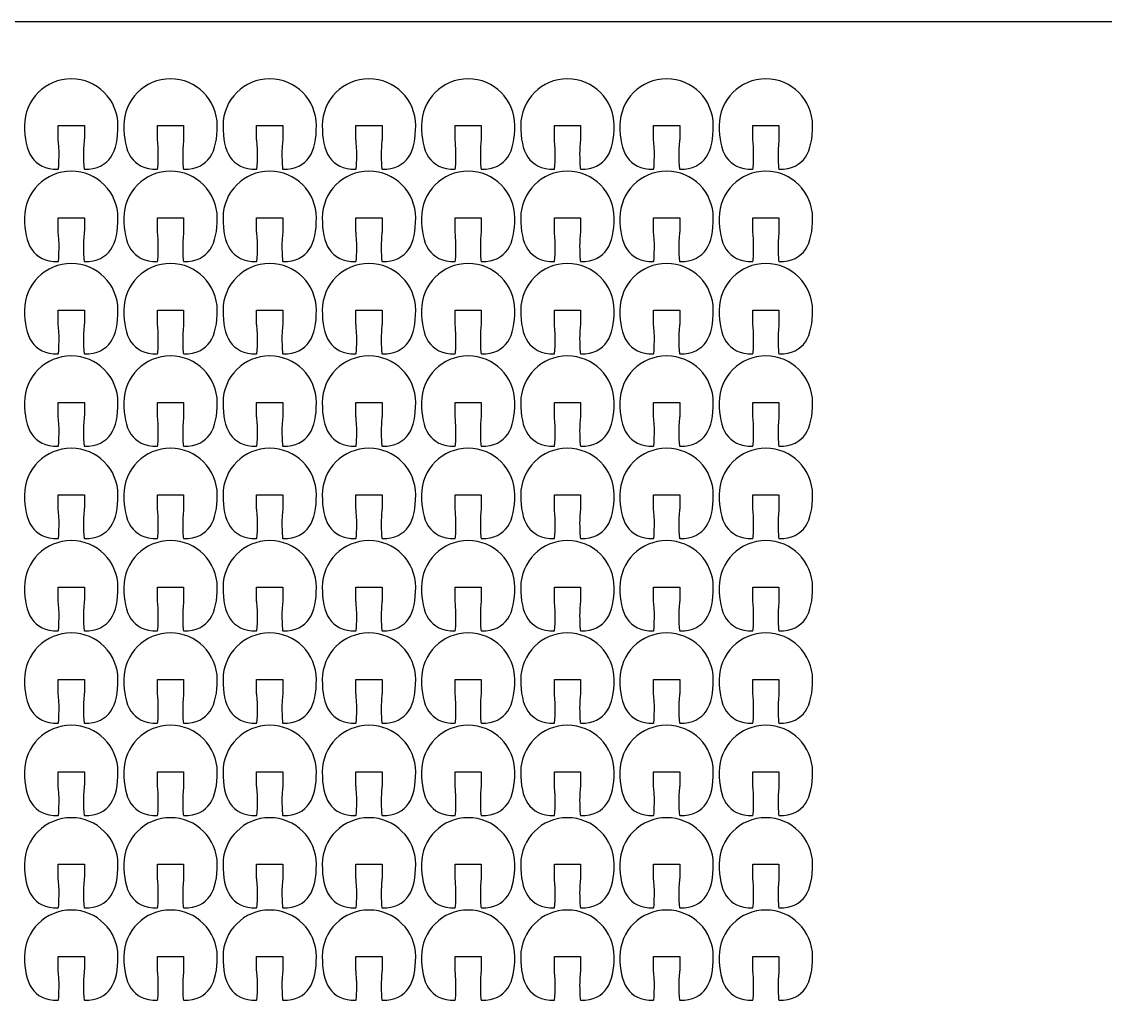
# Model space of a CAD drawing. Extents: x 0 to 580, y 0 to 450.
# Drawn here: x 131.7 to 255.8, y 337.9 to 450.2 of the extents above; entities that cross this region are included whole.
import ezdxf

# ---------------------------------------------------------------- set-up
doc = ezdxf.new("R2010")
doc.units = 0
doc.header["$MEASUREMENT"] = 0
doc.layers.add('DEFAULT', color=18, linetype='CONTINUOUS')

msp = doc.modelspace()

# ---------------------------------------------------------------- linework, layer by layer
at = {"layer": 'DEFAULT', "color": 18}
msp.add_lwpolyline([(580.18, 0.18), (0.18, 0.18), (0.18, 450.18), (580.18, 450.18)], close=True, dxfattribs=at)
at = {"layer": 'DEFAULT', "color": 1}
for points in [[(142.76, 438.27), (142.76, 435.32), (141.87, 433.27), (138.91, 433.27), (138.86, 433.27), (138.81, 434.06), (138.81, 435.02), (138.81, 435.99), (138.91, 436.6), (138.91, 436.77), (138.91, 437.27), (138.91, 437.77), (138.91, 438.27), (137.91, 438.27), (136.91, 438.27), (135.91, 438.27), (135.91, 437.77), (135.91, 437.27), (135.91, 436.77), (135.91, 436.6), (136.01, 435.99), (136.01, 435.02), (136.01, 434.06), (135.97, 433.27), (135.91, 433.27), (132.96, 433.27), (132.06, 435.32), (132.06, 438.27), (132.06, 441.23), (134.46, 443.62), (137.41, 443.62), (140.37, 443.62), (142.76, 441.23), (142.76, 438.27)], [(154.13, 438.27), (154.13, 435.32), (153.23, 433.27), (150.28, 433.27), (150.22, 433.27), (150.18, 434.06), (150.18, 435.02), (150.18, 435.99), (150.28, 436.6), (150.28, 436.77), (150.28, 437.27), (150.28, 437.77), (150.28, 438.27), (149.28, 438.27), (148.28, 438.27), (147.28, 438.27), (147.28, 437.77), (147.28, 437.27), (147.28, 436.77), (147.28, 436.6), (147.38, 435.99), (147.38, 435.02), (147.38, 434.06), (147.33, 433.27), (147.28, 433.27), (144.32, 433.27), (143.43, 435.32), (143.43, 438.27), (143.43, 441.23), (145.82, 443.62), (148.78, 443.62), (151.73, 443.62), (154.13, 441.23), (154.13, 438.27)], [(165.49, 438.27), (165.49, 435.32), (164.6, 433.27), (161.64, 433.27), (161.59, 433.27), (161.54, 434.06), (161.54, 435.02), (161.54, 435.99), (161.64, 436.6), (161.64, 436.77), (161.64, 437.27), (161.64, 437.77), (161.64, 438.27), (160.64, 438.27), (159.64, 438.27), (158.64, 438.27), (158.64, 437.77), (158.64, 437.27), (158.64, 436.77), (158.64, 436.6), (158.74, 435.99), (158.74, 435.02), (158.74, 434.06), (158.7, 433.27), (158.64, 433.27), (155.69, 433.27), (154.79, 435.32), (154.79, 438.27), (154.79, 441.23), (157.19, 443.62), (160.14, 443.62), (163.1, 443.62), (165.49, 441.23), (165.49, 438.27)], [(176.86, 438.27), (176.86, 435.32), (175.96, 433.27), (173.01, 433.27), (172.95, 433.27), (172.91, 434.06), (172.91, 435.02), (172.91, 435.99), (173.01, 436.6), (173.01, 436.77), (173.01, 437.27), (173.01, 437.77), (173.01, 438.27), (172.01, 438.27), (171.01, 438.27), (170.01, 438.27), (170.01, 437.77), (170.01, 437.27), (170.01, 436.77), (170.01, 436.6), (170.11, 435.99), (170.11, 435.02), (170.11, 434.06), (170.06, 433.27), (170.01, 433.27), (167.05, 433.27), (166.16, 435.32), (166.16, 438.27), (166.16, 441.23), (168.55, 443.62), (171.51, 443.62), (174.46, 443.62), (176.86, 441.23), (176.86, 438.27)], [(188.22, 438.27), (188.22, 435.32), (187.33, 433.27), (184.37, 433.27), (184.32, 433.27), (184.27, 434.06), (184.27, 435.02), (184.27, 435.99), (184.37, 436.6), (184.37, 436.77), (184.37, 437.27), (184.37, 437.77), (184.37, 438.27), (183.37, 438.27), (182.37, 438.27), (181.37, 438.27), (181.37, 437.77), (181.37, 437.27), (181.37, 436.77), (181.37, 436.6), (181.47, 435.99), (181.47, 435.02), (181.47, 434.06), (181.43, 433.27), (181.37, 433.27), (178.42, 433.27), (177.52, 435.32), (177.52, 438.27), (177.52, 441.23), (179.92, 443.62), (182.87, 443.62), (185.83, 443.62), (188.22, 441.23), (188.22, 438.27)], [(199.59, 438.27), (199.59, 435.32), (198.69, 433.27), (195.74, 433.27), (195.68, 433.27), (195.64, 434.06), (195.64, 435.02), (195.64, 435.99), (195.74, 436.6), (195.74, 436.77), (195.74, 437.27), (195.74, 437.77), (195.74, 438.27), (194.74, 438.27), (193.74, 438.27), (192.74, 438.27), (192.74, 437.77), (192.74, 437.27), (192.74, 436.77), (192.74, 436.6), (192.84, 435.99), (192.84, 435.02), (192.84, 434.06), (192.79, 433.27), (192.74, 433.27), (189.78, 433.27), (188.89, 435.32), (188.89, 438.27), (188.89, 441.23), (191.28, 443.62), (194.24, 443.62), (197.19, 443.62), (199.59, 441.23), (199.59, 438.27)], [(210.95, 438.27), (210.95, 435.32), (210.06, 433.27), (207.1, 433.27), (207.05, 433.27), (207, 434.06), (207, 435.02), (207, 435.99), (207.1, 436.6), (207.1, 436.77), (207.1, 437.27), (207.1, 437.77), (207.1, 438.27), (206.1, 438.27), (205.1, 438.27), (204.1, 438.27), (204.1, 437.77), (204.1, 437.27), (204.1, 436.77), (204.1, 436.6), (204.2, 435.99), (204.2, 435.02), (204.2, 434.06), (204.16, 433.27), (204.1, 433.27), (201.15, 433.27), (200.25, 435.32), (200.25, 438.27), (200.25, 441.23), (202.65, 443.62), (205.61, 443.62), (208.56, 443.62), (210.95, 441.23), (210.95, 438.27)], [(222.32, 438.27), (222.32, 435.32), (221.42, 433.27), (218.47, 433.27), (218.41, 433.27), (218.37, 434.06), (218.37, 435.02), (218.37, 435.99), (218.47, 436.6), (218.47, 436.77), (218.47, 437.27), (218.47, 437.77), (218.47, 438.27), (217.47, 438.27), (216.47, 438.27), (215.47, 438.27), (215.47, 437.77), (215.47, 437.27), (215.47, 436.77), (215.47, 436.6), (215.57, 435.99), (215.57, 435.02), (215.57, 434.06), (215.52, 433.27), (215.47, 433.27), (212.51, 433.27), (211.62, 435.32), (211.62, 438.27), (211.62, 441.23), (214.01, 443.62), (216.97, 443.62), (219.92, 443.62), (222.32, 441.23), (222.32, 438.27)], [(142.76, 427.69), (142.76, 424.74), (141.87, 422.69), (138.91, 422.69), (138.86, 422.69), (138.81, 423.48), (138.81, 424.44), (138.81, 425.41), (138.91, 426.02), (138.91, 426.19), (138.91, 426.69), (138.91, 427.19), (138.91, 427.69), (137.91, 427.69), (136.91, 427.69), (135.91, 427.69), (135.91, 427.19), (135.91, 426.69), (135.91, 426.19), (135.91, 426.02), (136.01, 425.41), (136.01, 424.44), (136.01, 423.48), (135.97, 422.69), (135.91, 422.69), (132.96, 422.69), (132.06, 424.74), (132.06, 427.69), (132.06, 430.65), (134.46, 433.04), (137.41, 433.04), (140.37, 433.04), (142.76, 430.65), (142.76, 427.69)], [(154.13, 427.69), (154.13, 424.74), (153.23, 422.69), (150.28, 422.69), (150.22, 422.69), (150.18, 423.48), (150.18, 424.44), (150.18, 425.41), (150.28, 426.02), (150.28, 426.19), (150.28, 426.69), (150.28, 427.19), (150.28, 427.69), (149.28, 427.69), (148.28, 427.69), (147.28, 427.69), (147.28, 427.19), (147.28, 426.69), (147.28, 426.19), (147.28, 426.02), (147.38, 425.41), (147.38, 424.44), (147.38, 423.48), (147.33, 422.69), (147.28, 422.69), (144.32, 422.69), (143.43, 424.74), (143.43, 427.69), (143.43, 430.65), (145.82, 433.04), (148.78, 433.04), (151.73, 433.04), (154.13, 430.65), (154.13, 427.69)], [(165.49, 427.69), (165.49, 424.74), (164.6, 422.69), (161.64, 422.69), (161.59, 422.69), (161.54, 423.48), (161.54, 424.44), (161.54, 425.41), (161.64, 426.02), (161.64, 426.19), (161.64, 426.69), (161.64, 427.19), (161.64, 427.69), (160.64, 427.69), (159.64, 427.69), (158.64, 427.69), (158.64, 427.19), (158.64, 426.69), (158.64, 426.19), (158.64, 426.02), (158.74, 425.41), (158.74, 424.44), (158.74, 423.48), (158.7, 422.69), (158.64, 422.69), (155.69, 422.69), (154.79, 424.74), (154.79, 427.69), (154.79, 430.65), (157.19, 433.04), (160.14, 433.04), (163.1, 433.04), (165.49, 430.65), (165.49, 427.69)], [(176.86, 427.69), (176.86, 424.74), (175.96, 422.69), (173.01, 422.69), (172.95, 422.69), (172.91, 423.48), (172.91, 424.44), (172.91, 425.41), (173.01, 426.02), (173.01, 426.19), (173.01, 426.69), (173.01, 427.19), (173.01, 427.69), (172.01, 427.69), (171.01, 427.69), (170.01, 427.69), (170.01, 427.19), (170.01, 426.69), (170.01, 426.19), (170.01, 426.02), (170.11, 425.41), (170.11, 424.44), (170.11, 423.48), (170.06, 422.69), (170.01, 422.69), (167.05, 422.69), (166.16, 424.74), (166.16, 427.69), (166.16, 430.65), (168.55, 433.04), (171.51, 433.04), (174.46, 433.04), (176.86, 430.65), (176.86, 427.69)], [(188.22, 427.69), (188.22, 424.74), (187.33, 422.69), (184.37, 422.69), (184.32, 422.69), (184.27, 423.48), (184.27, 424.44), (184.27, 425.41), (184.37, 426.02), (184.37, 426.19), (184.37, 426.69), (184.37, 427.19), (184.37, 427.69), (183.37, 427.69), (182.37, 427.69), (181.37, 427.69), (181.37, 427.19), (181.37, 426.69), (181.37, 426.19), (181.37, 426.02), (181.47, 425.41), (181.47, 424.44), (181.47, 423.48), (181.43, 422.69), (181.37, 422.69), (178.42, 422.69), (177.52, 424.74), (177.52, 427.69), (177.52, 430.65), (179.92, 433.04), (182.87, 433.04), (185.83, 433.04), (188.22, 430.65), (188.22, 427.69)], [(199.59, 427.69), (199.59, 424.74), (198.69, 422.69), (195.74, 422.69), (195.68, 422.69), (195.64, 423.48), (195.64, 424.44), (195.64, 425.41), (195.74, 426.02), (195.74, 426.19), (195.74, 426.69), (195.74, 427.19), (195.74, 427.69), (194.74, 427.69), (193.74, 427.69), (192.74, 427.69), (192.74, 427.19), (192.74, 426.69), (192.74, 426.19), (192.74, 426.02), (192.84, 425.41), (192.84, 424.44), (192.84, 423.48), (192.79, 422.69), (192.74, 422.69), (189.78, 422.69), (188.89, 424.74), (188.89, 427.69), (188.89, 430.65), (191.28, 433.04), (194.24, 433.04), (197.19, 433.04), (199.59, 430.65), (199.59, 427.69)], [(210.95, 427.69), (210.95, 424.74), (210.06, 422.69), (207.1, 422.69), (207.05, 422.69), (207, 423.48), (207, 424.44), (207, 425.41), (207.1, 426.02), (207.1, 426.19), (207.1, 426.69), (207.1, 427.19), (207.1, 427.69), (206.1, 427.69), (205.1, 427.69), (204.1, 427.69), (204.1, 427.19), (204.1, 426.69), (204.1, 426.19), (204.1, 426.02), (204.2, 425.41), (204.2, 424.44), (204.2, 423.48), (204.16, 422.69), (204.1, 422.69), (201.15, 422.69), (200.25, 424.74), (200.25, 427.69), (200.25, 430.65), (202.65, 433.04), (205.61, 433.04), (208.56, 433.04), (210.95, 430.65), (210.95, 427.69)], [(222.32, 427.69), (222.32, 424.74), (221.42, 422.69), (218.47, 422.69), (218.41, 422.69), (218.37, 423.48), (218.37, 424.44), (218.37, 425.41), (218.47, 426.02), (218.47, 426.19), (218.47, 426.69), (218.47, 427.19), (218.47, 427.69), (217.47, 427.69), (216.47, 427.69), (215.47, 427.69), (215.47, 427.19), (215.47, 426.69), (215.47, 426.19), (215.47, 426.02), (215.57, 425.41), (215.57, 424.44), (215.57, 423.48), (215.52, 422.69), (215.47, 422.69), (212.51, 422.69), (211.62, 424.74), (211.62, 427.69), (211.62, 430.65), (214.01, 433.04), (216.97, 433.04), (219.92, 433.04), (222.32, 430.65), (222.32, 427.69)], [(142.76, 417.11), (142.76, 414.16), (141.87, 412.11), (138.91, 412.11), (138.86, 412.11), (138.81, 412.9), (138.81, 413.86), (138.81, 414.83), (138.91, 415.44), (138.91, 415.61), (138.91, 416.11), (138.91, 416.61), (138.91, 417.11), (137.91, 417.11), (136.91, 417.11), (135.91, 417.11), (135.91, 416.61), (135.91, 416.11), (135.91, 415.61), (135.91, 415.44), (136.01, 414.83), (136.01, 413.86), (136.01, 412.9), (135.97, 412.11), (135.91, 412.11), (132.96, 412.11), (132.06, 414.16), (132.06, 417.11), (132.06, 420.07), (134.46, 422.46), (137.41, 422.46), (140.37, 422.46), (142.76, 420.07), (142.76, 417.11)], [(154.13, 417.11), (154.13, 414.16), (153.23, 412.11), (150.28, 412.11), (150.22, 412.11), (150.18, 412.9), (150.18, 413.86), (150.18, 414.83), (150.28, 415.44), (150.28, 415.61), (150.28, 416.11), (150.28, 416.61), (150.28, 417.11), (149.28, 417.11), (148.28, 417.11), (147.28, 417.11), (147.28, 416.61), (147.28, 416.11), (147.28, 415.61), (147.28, 415.44), (147.38, 414.83), (147.38, 413.86), (147.38, 412.9), (147.33, 412.11), (147.28, 412.11), (144.32, 412.11), (143.43, 414.16), (143.43, 417.11), (143.43, 420.07), (145.82, 422.46), (148.78, 422.46), (151.73, 422.46), (154.13, 420.07), (154.13, 417.11)], [(165.49, 417.11), (165.49, 414.16), (164.6, 412.11), (161.64, 412.11), (161.59, 412.11), (161.54, 412.9), (161.54, 413.86), (161.54, 414.83), (161.64, 415.44), (161.64, 415.61), (161.64, 416.11), (161.64, 416.61), (161.64, 417.11), (160.64, 417.11), (159.64, 417.11), (158.64, 417.11), (158.64, 416.61), (158.64, 416.11), (158.64, 415.61), (158.64, 415.44), (158.74, 414.83), (158.74, 413.86), (158.74, 412.9), (158.7, 412.11), (158.64, 412.11), (155.69, 412.11), (154.79, 414.16), (154.79, 417.11), (154.79, 420.07), (157.19, 422.46), (160.14, 422.46), (163.1, 422.46), (165.49, 420.07), (165.49, 417.11)], [(176.86, 417.11), (176.86, 414.16), (175.96, 412.11), (173.01, 412.11), (172.95, 412.11), (172.91, 412.9), (172.91, 413.86), (172.91, 414.83), (173.01, 415.44), (173.01, 415.61), (173.01, 416.11), (173.01, 416.61), (173.01, 417.11), (172.01, 417.11), (171.01, 417.11), (170.01, 417.11), (170.01, 416.61), (170.01, 416.11), (170.01, 415.61), (170.01, 415.44), (170.11, 414.83), (170.11, 413.86), (170.11, 412.9), (170.06, 412.11), (170.01, 412.11), (167.05, 412.11), (166.16, 414.16), (166.16, 417.11), (166.16, 420.07), (168.55, 422.46), (171.51, 422.46), (174.46, 422.46), (176.86, 420.07), (176.86, 417.11)], [(188.22, 417.11), (188.22, 414.16), (187.33, 412.11), (184.37, 412.11), (184.32, 412.11), (184.27, 412.9), (184.27, 413.86), (184.27, 414.83), (184.37, 415.44), (184.37, 415.61), (184.37, 416.11), (184.37, 416.61), (184.37, 417.11), (183.37, 417.11), (182.37, 417.11), (181.37, 417.11), (181.37, 416.61), (181.37, 416.11), (181.37, 415.61), (181.37, 415.44), (181.47, 414.83), (181.47, 413.86), (181.47, 412.9), (181.43, 412.11), (181.37, 412.11), (178.42, 412.11), (177.52, 414.16), (177.52, 417.11), (177.52, 420.07), (179.92, 422.46), (182.87, 422.46), (185.83, 422.46), (188.22, 420.07), (188.22, 417.11)], [(199.59, 417.11), (199.59, 414.16), (198.69, 412.11), (195.74, 412.11), (195.68, 412.11), (195.64, 412.9), (195.64, 413.86), (195.64, 414.83), (195.74, 415.44), (195.74, 415.61), (195.74, 416.11), (195.74, 416.61), (195.74, 417.11), (194.74, 417.11), (193.74, 417.11), (192.74, 417.11), (192.74, 416.61), (192.74, 416.11), (192.74, 415.61), (192.74, 415.44), (192.84, 414.83), (192.84, 413.86), (192.84, 412.9), (192.79, 412.11), (192.74, 412.11), (189.78, 412.11), (188.89, 414.16), (188.89, 417.11), (188.89, 420.07), (191.28, 422.46), (194.24, 422.46), (197.19, 422.46), (199.59, 420.07), (199.59, 417.11)], [(210.95, 417.11), (210.95, 414.16), (210.06, 412.11), (207.1, 412.11), (207.05, 412.11), (207, 412.9), (207, 413.86), (207, 414.83), (207.1, 415.44), (207.1, 415.61), (207.1, 416.11), (207.1, 416.61), (207.1, 417.11), (206.1, 417.11), (205.1, 417.11), (204.1, 417.11), (204.1, 416.61), (204.1, 416.11), (204.1, 415.61), (204.1, 415.44), (204.2, 414.83), (204.2, 413.86), (204.2, 412.9), (204.16, 412.11), (204.1, 412.11), (201.15, 412.11), (200.25, 414.16), (200.25, 417.11), (200.25, 420.07), (202.65, 422.46), (205.61, 422.46), (208.56, 422.46), (210.95, 420.07), (210.95, 417.11)], [(222.32, 417.11), (222.32, 414.16), (221.42, 412.11), (218.47, 412.11), (218.41, 412.11), (218.37, 412.9), (218.37, 413.86), (218.37, 414.83), (218.47, 415.44), (218.47, 415.61), (218.47, 416.11), (218.47, 416.61), (218.47, 417.11), (217.47, 417.11), (216.47, 417.11), (215.47, 417.11), (215.47, 416.61), (215.47, 416.11), (215.47, 415.61), (215.47, 415.44), (215.57, 414.83), (215.57, 413.86), (215.57, 412.9), (215.52, 412.11), (215.47, 412.11), (212.51, 412.11), (211.62, 414.16), (211.62, 417.11), (211.62, 420.07), (214.01, 422.46), (216.97, 422.46), (219.92, 422.46), (222.32, 420.07), (222.32, 417.11)], [(142.76, 406.53), (142.76, 403.58), (141.87, 401.53), (138.91, 401.53), (138.86, 401.53), (138.81, 402.31), (138.81, 403.28), (138.81, 404.25), (138.91, 404.86), (138.91, 405.03), (138.91, 405.53), (138.91, 406.03), (138.91, 406.53), (137.91, 406.53), (136.91, 406.53), (135.91, 406.53), (135.91, 406.03), (135.91, 405.53), (135.91, 405.03), (135.91, 404.86), (136.01, 404.25), (136.01, 403.28), (136.01, 402.31), (135.97, 401.53), (135.91, 401.53), (132.96, 401.53), (132.06, 403.58), (132.06, 406.53), (132.06, 409.49), (134.46, 411.88), (137.41, 411.88), (140.37, 411.88), (142.76, 409.49), (142.76, 406.53)], [(154.13, 406.53), (154.13, 403.58), (153.23, 401.53), (150.28, 401.53), (150.22, 401.53), (150.18, 402.31), (150.18, 403.28), (150.18, 404.25), (150.28, 404.86), (150.28, 405.03), (150.28, 405.53), (150.28, 406.03), (150.28, 406.53), (149.28, 406.53), (148.28, 406.53), (147.28, 406.53), (147.28, 406.03), (147.28, 405.53), (147.28, 405.03), (147.28, 404.86), (147.38, 404.25), (147.38, 403.28), (147.38, 402.31), (147.33, 401.53), (147.28, 401.53), (144.32, 401.53), (143.43, 403.58), (143.43, 406.53), (143.43, 409.49), (145.82, 411.88), (148.78, 411.88), (151.73, 411.88), (154.13, 409.49), (154.13, 406.53)], [(165.49, 406.53), (165.49, 403.58), (164.6, 401.53), (161.64, 401.53), (161.59, 401.53), (161.54, 402.31), (161.54, 403.28), (161.54, 404.25), (161.64, 404.86), (161.64, 405.03), (161.64, 405.53), (161.64, 406.03), (161.64, 406.53), (160.64, 406.53), (159.64, 406.53), (158.64, 406.53), (158.64, 406.03), (158.64, 405.53), (158.64, 405.03), (158.64, 404.86), (158.74, 404.25), (158.74, 403.28), (158.74, 402.31), (158.7, 401.53), (158.64, 401.53), (155.69, 401.53), (154.79, 403.58), (154.79, 406.53), (154.79, 409.49), (157.19, 411.88), (160.14, 411.88), (163.1, 411.88), (165.49, 409.49), (165.49, 406.53)], [(176.86, 406.53), (176.86, 403.58), (175.96, 401.53), (173.01, 401.53), (172.95, 401.53), (172.91, 402.31), (172.91, 403.28), (172.91, 404.25), (173.01, 404.86), (173.01, 405.03), (173.01, 405.53), (173.01, 406.03), (173.01, 406.53), (172.01, 406.53), (171.01, 406.53), (170.01, 406.53), (170.01, 406.03), (170.01, 405.53), (170.01, 405.03), (170.01, 404.86), (170.11, 404.25), (170.11, 403.28), (170.11, 402.31), (170.06, 401.53), (170.01, 401.53), (167.05, 401.53), (166.16, 403.58), (166.16, 406.53), (166.16, 409.49), (168.55, 411.88), (171.51, 411.88), (174.46, 411.88), (176.86, 409.49), (176.86, 406.53)], [(188.22, 406.53), (188.22, 403.58), (187.33, 401.53), (184.37, 401.53), (184.32, 401.53), (184.27, 402.31), (184.27, 403.28), (184.27, 404.25), (184.37, 404.86), (184.37, 405.03), (184.37, 405.53), (184.37, 406.03), (184.37, 406.53), (183.37, 406.53), (182.37, 406.53), (181.37, 406.53), (181.37, 406.03), (181.37, 405.53), (181.37, 405.03), (181.37, 404.86), (181.47, 404.25), (181.47, 403.28), (181.47, 402.31), (181.43, 401.53), (181.37, 401.53), (178.42, 401.53), (177.52, 403.58), (177.52, 406.53), (177.52, 409.49), (179.92, 411.88), (182.87, 411.88), (185.83, 411.88), (188.22, 409.49), (188.22, 406.53)], [(199.59, 406.53), (199.59, 403.58), (198.69, 401.53), (195.74, 401.53), (195.68, 401.53), (195.64, 402.31), (195.64, 403.28), (195.64, 404.25), (195.74, 404.86), (195.74, 405.03), (195.74, 405.53), (195.74, 406.03), (195.74, 406.53), (194.74, 406.53), (193.74, 406.53), (192.74, 406.53), (192.74, 406.03), (192.74, 405.53), (192.74, 405.03), (192.74, 404.86), (192.84, 404.25), (192.84, 403.28), (192.84, 402.31), (192.79, 401.53), (192.74, 401.53), (189.78, 401.53), (188.89, 403.58), (188.89, 406.53), (188.89, 409.49), (191.28, 411.88), (194.24, 411.88), (197.19, 411.88), (199.59, 409.49), (199.59, 406.53)], [(210.95, 406.53), (210.95, 403.58), (210.06, 401.53), (207.1, 401.53), (207.05, 401.53), (207, 402.31), (207, 403.28), (207, 404.25), (207.1, 404.86), (207.1, 405.03), (207.1, 405.53), (207.1, 406.03), (207.1, 406.53), (206.1, 406.53), (205.1, 406.53), (204.1, 406.53), (204.1, 406.03), (204.1, 405.53), (204.1, 405.03), (204.1, 404.86), (204.2, 404.25), (204.2, 403.28), (204.2, 402.31), (204.16, 401.53), (204.1, 401.53), (201.15, 401.53), (200.25, 403.58), (200.25, 406.53), (200.25, 409.49), (202.65, 411.88), (205.61, 411.88), (208.56, 411.88), (210.95, 409.49), (210.95, 406.53)], [(222.32, 406.53), (222.32, 403.58), (221.42, 401.53), (218.47, 401.53), (218.41, 401.53), (218.37, 402.31), (218.37, 403.28), (218.37, 404.25), (218.47, 404.86), (218.47, 405.03), (218.47, 405.53), (218.47, 406.03), (218.47, 406.53), (217.47, 406.53), (216.47, 406.53), (215.47, 406.53), (215.47, 406.03), (215.47, 405.53), (215.47, 405.03), (215.47, 404.86), (215.57, 404.25), (215.57, 403.28), (215.57, 402.31), (215.52, 401.53), (215.47, 401.53), (212.51, 401.53), (211.62, 403.58), (211.62, 406.53), (211.62, 409.49), (214.01, 411.88), (216.97, 411.88), (219.92, 411.88), (222.32, 409.49), (222.32, 406.53)], [(142.76, 395.95), (142.76, 393), (141.87, 390.95), (138.91, 390.95), (138.86, 390.95), (138.81, 391.73), (138.81, 392.7), (138.81, 393.67), (138.91, 394.28), (138.91, 394.45), (138.91, 394.95), (138.91, 395.45), (138.91, 395.95), (137.91, 395.95), (136.91, 395.95), (135.91, 395.95), (135.91, 395.45), (135.91, 394.95), (135.91, 394.45), (135.91, 394.28), (136.01, 393.67), (136.01, 392.7), (136.01, 391.73), (135.97, 390.95), (135.91, 390.95), (132.96, 390.95), (132.06, 393), (132.06, 395.95), (132.06, 398.91), (134.46, 401.3), (137.41, 401.3), (140.37, 401.3), (142.76, 398.91), (142.76, 395.95)], [(154.13, 395.95), (154.13, 393), (153.23, 390.95), (150.28, 390.95), (150.22, 390.95), (150.18, 391.73), (150.18, 392.7), (150.18, 393.67), (150.28, 394.28), (150.28, 394.45), (150.28, 394.95), (150.28, 395.45), (150.28, 395.95), (149.28, 395.95), (148.28, 395.95), (147.28, 395.95), (147.28, 395.45), (147.28, 394.95), (147.28, 394.45), (147.28, 394.28), (147.38, 393.67), (147.38, 392.7), (147.38, 391.73), (147.33, 390.95), (147.28, 390.95), (144.32, 390.95), (143.43, 393), (143.43, 395.95), (143.43, 398.91), (145.82, 401.3), (148.78, 401.3), (151.73, 401.3), (154.13, 398.91), (154.13, 395.95)], [(165.49, 395.95), (165.49, 393), (164.6, 390.95), (161.64, 390.95), (161.59, 390.95), (161.54, 391.73), (161.54, 392.7), (161.54, 393.67), (161.64, 394.28), (161.64, 394.45), (161.64, 394.95), (161.64, 395.45), (161.64, 395.95), (160.64, 395.95), (159.64, 395.95), (158.64, 395.95), (158.64, 395.45), (158.64, 394.95), (158.64, 394.45), (158.64, 394.28), (158.74, 393.67), (158.74, 392.7), (158.74, 391.73), (158.7, 390.95), (158.64, 390.95), (155.69, 390.95), (154.79, 393), (154.79, 395.95), (154.79, 398.91), (157.19, 401.3), (160.14, 401.3), (163.1, 401.3), (165.49, 398.91), (165.49, 395.95)], [(176.86, 395.95), (176.86, 393), (175.96, 390.95), (173.01, 390.95), (172.95, 390.95), (172.91, 391.73), (172.91, 392.7), (172.91, 393.67), (173.01, 394.28), (173.01, 394.45), (173.01, 394.95), (173.01, 395.45), (173.01, 395.95), (172.01, 395.95), (171.01, 395.95), (170.01, 395.95), (170.01, 395.45), (170.01, 394.95), (170.01, 394.45), (170.01, 394.28), (170.11, 393.67), (170.11, 392.7), (170.11, 391.73), (170.06, 390.95), (170.01, 390.95), (167.05, 390.95), (166.16, 393), (166.16, 395.95), (166.16, 398.91), (168.55, 401.3), (171.51, 401.3), (174.46, 401.3), (176.86, 398.91), (176.86, 395.95)], [(188.22, 395.95), (188.22, 393), (187.33, 390.95), (184.37, 390.95), (184.32, 390.95), (184.27, 391.73), (184.27, 392.7), (184.27, 393.67), (184.37, 394.28), (184.37, 394.45), (184.37, 394.95), (184.37, 395.45), (184.37, 395.95), (183.37, 395.95), (182.37, 395.95), (181.37, 395.95), (181.37, 395.45), (181.37, 394.95), (181.37, 394.45), (181.37, 394.28), (181.47, 393.67), (181.47, 392.7), (181.47, 391.73), (181.43, 390.95), (181.37, 390.95), (178.42, 390.95), (177.52, 393), (177.52, 395.95), (177.52, 398.91), (179.92, 401.3), (182.87, 401.3), (185.83, 401.3), (188.22, 398.91), (188.22, 395.95)], [(199.59, 395.95), (199.59, 393), (198.69, 390.95), (195.74, 390.95), (195.68, 390.95), (195.64, 391.73), (195.64, 392.7), (195.64, 393.67), (195.74, 394.28), (195.74, 394.45), (195.74, 394.95), (195.74, 395.45), (195.74, 395.95), (194.74, 395.95), (193.74, 395.95), (192.74, 395.95), (192.74, 395.45), (192.74, 394.95), (192.74, 394.45), (192.74, 394.28), (192.84, 393.67), (192.84, 392.7), (192.84, 391.73), (192.79, 390.95), (192.74, 390.95), (189.78, 390.95), (188.89, 393), (188.89, 395.95), (188.89, 398.91), (191.28, 401.3), (194.24, 401.3), (197.19, 401.3), (199.59, 398.91), (199.59, 395.95)], [(210.95, 395.95), (210.95, 393), (210.06, 390.95), (207.1, 390.95), (207.05, 390.95), (207, 391.73), (207, 392.7), (207, 393.67), (207.1, 394.28), (207.1, 394.45), (207.1, 394.95), (207.1, 395.45), (207.1, 395.95), (206.1, 395.95), (205.1, 395.95), (204.1, 395.95), (204.1, 395.45), (204.1, 394.95), (204.1, 394.45), (204.1, 394.28), (204.2, 393.67), (204.2, 392.7), (204.2, 391.73), (204.16, 390.95), (204.1, 390.95), (201.15, 390.95), (200.25, 393), (200.25, 395.95), (200.25, 398.91), (202.65, 401.3), (205.61, 401.3), (208.56, 401.3), (210.95, 398.91), (210.95, 395.95)], [(222.32, 395.95), (222.32, 393), (221.42, 390.95), (218.47, 390.95), (218.41, 390.95), (218.37, 391.73), (218.37, 392.7), (218.37, 393.67), (218.47, 394.28), (218.47, 394.45), (218.47, 394.95), (218.47, 395.45), (218.47, 395.95), (217.47, 395.95), (216.47, 395.95), (215.47, 395.95), (215.47, 395.45), (215.47, 394.95), (215.47, 394.45), (215.47, 394.28), (215.57, 393.67), (215.57, 392.7), (215.57, 391.73), (215.52, 390.95), (215.47, 390.95), (212.51, 390.95), (211.62, 393), (211.62, 395.95), (211.62, 398.91), (214.01, 401.3), (216.97, 401.3), (219.92, 401.3), (222.32, 398.91), (222.32, 395.95)], [(142.76, 385.37), (142.76, 382.42), (141.87, 380.37), (138.91, 380.37), (138.86, 380.37), (138.81, 381.15), (138.81, 382.12), (138.81, 383.09), (138.91, 383.7), (138.91, 383.87), (138.91, 384.37), (138.91, 384.87), (138.91, 385.37), (137.91, 385.37), (136.91, 385.37), (135.91, 385.37), (135.91, 384.87), (135.91, 384.37), (135.91, 383.87), (135.91, 383.7), (136.01, 383.09), (136.01, 382.12), (136.01, 381.15), (135.97, 380.37), (135.91, 380.37), (132.96, 380.37), (132.06, 382.42), (132.06, 385.37), (132.06, 388.33), (134.46, 390.72), (137.41, 390.72), (140.37, 390.72), (142.76, 388.33), (142.76, 385.37)], [(154.13, 385.37), (154.13, 382.42), (153.23, 380.37), (150.28, 380.37), (150.22, 380.37), (150.18, 381.15), (150.18, 382.12), (150.18, 383.09), (150.28, 383.7), (150.28, 383.87), (150.28, 384.37), (150.28, 384.87), (150.28, 385.37), (149.28, 385.37), (148.28, 385.37), (147.28, 385.37), (147.28, 384.87), (147.28, 384.37), (147.28, 383.87), (147.28, 383.7), (147.38, 383.09), (147.38, 382.12), (147.38, 381.15), (147.33, 380.37), (147.28, 380.37), (144.32, 380.37), (143.43, 382.42), (143.43, 385.37), (143.43, 388.33), (145.82, 390.72), (148.78, 390.72), (151.73, 390.72), (154.13, 388.33), (154.13, 385.37)], [(165.49, 385.37), (165.49, 382.42), (164.6, 380.37), (161.64, 380.37), (161.59, 380.37), (161.54, 381.15), (161.54, 382.12), (161.54, 383.09), (161.64, 383.7), (161.64, 383.87), (161.64, 384.37), (161.64, 384.87), (161.64, 385.37), (160.64, 385.37), (159.64, 385.37), (158.64, 385.37), (158.64, 384.87), (158.64, 384.37), (158.64, 383.87), (158.64, 383.7), (158.74, 383.09), (158.74, 382.12), (158.74, 381.15), (158.7, 380.37), (158.64, 380.37), (155.69, 380.37), (154.79, 382.42), (154.79, 385.37), (154.79, 388.33), (157.19, 390.72), (160.14, 390.72), (163.1, 390.72), (165.49, 388.33), (165.49, 385.37)], [(176.86, 385.37), (176.86, 382.42), (175.96, 380.37), (173.01, 380.37), (172.95, 380.37), (172.91, 381.15), (172.91, 382.12), (172.91, 383.09), (173.01, 383.7), (173.01, 383.87), (173.01, 384.37), (173.01, 384.87), (173.01, 385.37), (172.01, 385.37), (171.01, 385.37), (170.01, 385.37), (170.01, 384.87), (170.01, 384.37), (170.01, 383.87), (170.01, 383.7), (170.11, 383.09), (170.11, 382.12), (170.11, 381.15), (170.06, 380.37), (170.01, 380.37), (167.05, 380.37), (166.16, 382.42), (166.16, 385.37), (166.16, 388.33), (168.55, 390.72), (171.51, 390.72), (174.46, 390.72), (176.86, 388.33), (176.86, 385.37)], [(188.22, 385.37), (188.22, 382.42), (187.33, 380.37), (184.37, 380.37), (184.32, 380.37), (184.27, 381.15), (184.27, 382.12), (184.27, 383.09), (184.37, 383.7), (184.37, 383.87), (184.37, 384.37), (184.37, 384.87), (184.37, 385.37), (183.37, 385.37), (182.37, 385.37), (181.37, 385.37), (181.37, 384.87), (181.37, 384.37), (181.37, 383.87), (181.37, 383.7), (181.47, 383.09), (181.47, 382.12), (181.47, 381.15), (181.43, 380.37), (181.37, 380.37), (178.42, 380.37), (177.52, 382.42), (177.52, 385.37), (177.52, 388.33), (179.92, 390.72), (182.87, 390.72), (185.83, 390.72), (188.22, 388.33), (188.22, 385.37)], [(199.59, 385.37), (199.59, 382.42), (198.69, 380.37), (195.74, 380.37), (195.68, 380.37), (195.64, 381.15), (195.64, 382.12), (195.64, 383.09), (195.74, 383.7), (195.74, 383.87), (195.74, 384.37), (195.74, 384.87), (195.74, 385.37), (194.74, 385.37), (193.74, 385.37), (192.74, 385.37), (192.74, 384.87), (192.74, 384.37), (192.74, 383.87), (192.74, 383.7), (192.84, 383.09), (192.84, 382.12), (192.84, 381.15), (192.79, 380.37), (192.74, 380.37), (189.78, 380.37), (188.89, 382.42), (188.89, 385.37), (188.89, 388.33), (191.28, 390.72), (194.24, 390.72), (197.19, 390.72), (199.59, 388.33), (199.59, 385.37)], [(210.95, 385.37), (210.95, 382.42), (210.06, 380.37), (207.1, 380.37), (207.05, 380.37), (207, 381.15), (207, 382.12), (207, 383.09), (207.1, 383.7), (207.1, 383.87), (207.1, 384.37), (207.1, 384.87), (207.1, 385.37), (206.1, 385.37), (205.1, 385.37), (204.1, 385.37), (204.1, 384.87), (204.1, 384.37), (204.1, 383.87), (204.1, 383.7), (204.2, 383.09), (204.2, 382.12), (204.2, 381.15), (204.16, 380.37), (204.1, 380.37), (201.15, 380.37), (200.25, 382.42), (200.25, 385.37), (200.25, 388.33), (202.65, 390.72), (205.61, 390.72), (208.56, 390.72), (210.95, 388.33), (210.95, 385.37)], [(222.32, 385.37), (222.32, 382.42), (221.42, 380.37), (218.47, 380.37), (218.41, 380.37), (218.37, 381.15), (218.37, 382.12), (218.37, 383.09), (218.47, 383.7), (218.47, 383.87), (218.47, 384.37), (218.47, 384.87), (218.47, 385.37), (217.47, 385.37), (216.47, 385.37), (215.47, 385.37), (215.47, 384.87), (215.47, 384.37), (215.47, 383.87), (215.47, 383.7), (215.57, 383.09), (215.57, 382.12), (215.57, 381.15), (215.52, 380.37), (215.47, 380.37), (212.51, 380.37), (211.62, 382.42), (211.62, 385.37), (211.62, 388.33), (214.01, 390.72), (216.97, 390.72), (219.92, 390.72), (222.32, 388.33), (222.32, 385.37)], [(142.76, 374.79), (142.76, 371.84), (141.87, 369.79), (138.91, 369.79), (138.86, 369.79), (138.81, 370.57), (138.81, 371.54), (138.81, 372.51), (138.91, 373.12), (138.91, 373.29), (138.91, 373.79), (138.91, 374.29), (138.91, 374.79), (137.91, 374.79), (136.91, 374.79), (135.91, 374.79), (135.91, 374.29), (135.91, 373.79), (135.91, 373.29), (135.91, 373.12), (136.01, 372.51), (136.01, 371.54), (136.01, 370.57), (135.97, 369.79), (135.91, 369.79), (132.96, 369.79), (132.06, 371.84), (132.06, 374.79), (132.06, 377.74), (134.46, 380.14), (137.41, 380.14), (140.37, 380.14), (142.76, 377.74), (142.76, 374.79)], [(154.13, 374.79), (154.13, 371.84), (153.23, 369.79), (150.28, 369.79), (150.22, 369.79), (150.18, 370.57), (150.18, 371.54), (150.18, 372.51), (150.28, 373.12), (150.28, 373.29), (150.28, 373.79), (150.28, 374.29), (150.28, 374.79), (149.28, 374.79), (148.28, 374.79), (147.28, 374.79), (147.28, 374.29), (147.28, 373.79), (147.28, 373.29), (147.28, 373.12), (147.38, 372.51), (147.38, 371.54), (147.38, 370.57), (147.33, 369.79), (147.28, 369.79), (144.32, 369.79), (143.43, 371.84), (143.43, 374.79), (143.43, 377.74), (145.82, 380.14), (148.78, 380.14), (151.73, 380.14), (154.13, 377.74), (154.13, 374.79)], [(165.49, 374.79), (165.49, 371.84), (164.6, 369.79), (161.64, 369.79), (161.59, 369.79), (161.54, 370.57), (161.54, 371.54), (161.54, 372.51), (161.64, 373.12), (161.64, 373.29), (161.64, 373.79), (161.64, 374.29), (161.64, 374.79), (160.64, 374.79), (159.64, 374.79), (158.64, 374.79), (158.64, 374.29), (158.64, 373.79), (158.64, 373.29), (158.64, 373.12), (158.74, 372.51), (158.74, 371.54), (158.74, 370.57), (158.7, 369.79), (158.64, 369.79), (155.69, 369.79), (154.79, 371.84), (154.79, 374.79), (154.79, 377.74), (157.19, 380.14), (160.14, 380.14), (163.1, 380.14), (165.49, 377.74), (165.49, 374.79)], [(176.86, 374.79), (176.86, 371.84), (175.96, 369.79), (173.01, 369.79), (172.95, 369.79), (172.91, 370.57), (172.91, 371.54), (172.91, 372.51), (173.01, 373.12), (173.01, 373.29), (173.01, 373.79), (173.01, 374.29), (173.01, 374.79), (172.01, 374.79), (171.01, 374.79), (170.01, 374.79), (170.01, 374.29), (170.01, 373.79), (170.01, 373.29), (170.01, 373.12), (170.11, 372.51), (170.11, 371.54), (170.11, 370.57), (170.06, 369.79), (170.01, 369.79), (167.05, 369.79), (166.16, 371.84), (166.16, 374.79), (166.16, 377.74), (168.55, 380.14), (171.51, 380.14), (174.46, 380.14), (176.86, 377.74), (176.86, 374.79)], [(188.22, 374.79), (188.22, 371.84), (187.33, 369.79), (184.37, 369.79), (184.32, 369.79), (184.27, 370.57), (184.27, 371.54), (184.27, 372.51), (184.37, 373.12), (184.37, 373.29), (184.37, 373.79), (184.37, 374.29), (184.37, 374.79), (183.37, 374.79), (182.37, 374.79), (181.37, 374.79), (181.37, 374.29), (181.37, 373.79), (181.37, 373.29), (181.37, 373.12), (181.47, 372.51), (181.47, 371.54), (181.47, 370.57), (181.43, 369.79), (181.37, 369.79), (178.42, 369.79), (177.52, 371.84), (177.52, 374.79), (177.52, 377.74), (179.92, 380.14), (182.87, 380.14), (185.83, 380.14), (188.22, 377.74), (188.22, 374.79)], [(199.59, 374.79), (199.59, 371.84), (198.69, 369.79), (195.74, 369.79), (195.68, 369.79), (195.64, 370.57), (195.64, 371.54), (195.64, 372.51), (195.74, 373.12), (195.74, 373.29), (195.74, 373.79), (195.74, 374.29), (195.74, 374.79), (194.74, 374.79), (193.74, 374.79), (192.74, 374.79), (192.74, 374.29), (192.74, 373.79), (192.74, 373.29), (192.74, 373.12), (192.84, 372.51), (192.84, 371.54), (192.84, 370.57), (192.79, 369.79), (192.74, 369.79), (189.78, 369.79), (188.89, 371.84), (188.89, 374.79), (188.89, 377.74), (191.28, 380.14), (194.24, 380.14), (197.19, 380.14), (199.59, 377.74), (199.59, 374.79)], [(210.95, 374.79), (210.95, 371.84), (210.06, 369.79), (207.1, 369.79), (207.05, 369.79), (207, 370.57), (207, 371.54), (207, 372.51), (207.1, 373.12), (207.1, 373.29), (207.1, 373.79), (207.1, 374.29), (207.1, 374.79), (206.1, 374.79), (205.1, 374.79), (204.1, 374.79), (204.1, 374.29), (204.1, 373.79), (204.1, 373.29), (204.1, 373.12), (204.2, 372.51), (204.2, 371.54), (204.2, 370.57), (204.16, 369.79), (204.1, 369.79), (201.15, 369.79), (200.25, 371.84), (200.25, 374.79), (200.25, 377.74), (202.65, 380.14), (205.61, 380.14), (208.56, 380.14), (210.95, 377.74), (210.95, 374.79)], [(222.32, 374.79), (222.32, 371.84), (221.42, 369.79), (218.47, 369.79), (218.41, 369.79), (218.37, 370.57), (218.37, 371.54), (218.37, 372.51), (218.47, 373.12), (218.47, 373.29), (218.47, 373.79), (218.47, 374.29), (218.47, 374.79), (217.47, 374.79), (216.47, 374.79), (215.47, 374.79), (215.47, 374.29), (215.47, 373.79), (215.47, 373.29), (215.47, 373.12), (215.57, 372.51), (215.57, 371.54), (215.57, 370.57), (215.52, 369.79), (215.47, 369.79), (212.51, 369.79), (211.62, 371.84), (211.62, 374.79), (211.62, 377.74), (214.01, 380.14), (216.97, 380.14), (219.92, 380.14), (222.32, 377.74), (222.32, 374.79)], [(142.76, 364.21), (142.76, 361.25), (141.87, 359.21), (138.91, 359.21), (138.86, 359.21), (138.81, 359.99), (138.81, 360.96), (138.81, 361.92), (138.91, 362.53), (138.91, 362.71), (138.91, 363.21), (138.91, 363.71), (138.91, 364.21), (137.91, 364.21), (136.91, 364.21), (135.91, 364.21), (135.91, 363.71), (135.91, 363.21), (135.91, 362.71), (135.91, 362.53), (136.01, 361.92), (136.01, 360.96), (136.01, 359.99), (135.97, 359.21), (135.91, 359.21), (132.96, 359.21), (132.06, 361.25), (132.06, 364.21), (132.06, 367.16), (134.46, 369.56), (137.41, 369.56), (140.37, 369.56), (142.76, 367.16), (142.76, 364.21)], [(154.13, 364.21), (154.13, 361.25), (153.23, 359.21), (150.28, 359.21), (150.22, 359.21), (150.18, 359.99), (150.18, 360.96), (150.18, 361.92), (150.28, 362.53), (150.28, 362.71), (150.28, 363.21), (150.28, 363.71), (150.28, 364.21), (149.28, 364.21), (148.28, 364.21), (147.28, 364.21), (147.28, 363.71), (147.28, 363.21), (147.28, 362.71), (147.28, 362.53), (147.38, 361.92), (147.38, 360.96), (147.38, 359.99), (147.33, 359.21), (147.28, 359.21), (144.32, 359.21), (143.43, 361.25), (143.43, 364.21), (143.43, 367.16), (145.82, 369.56), (148.78, 369.56), (151.73, 369.56), (154.13, 367.16), (154.13, 364.21)], [(165.49, 364.21), (165.49, 361.25), (164.6, 359.21), (161.64, 359.21), (161.59, 359.21), (161.54, 359.99), (161.54, 360.96), (161.54, 361.92), (161.64, 362.53), (161.64, 362.71), (161.64, 363.21), (161.64, 363.71), (161.64, 364.21), (160.64, 364.21), (159.64, 364.21), (158.64, 364.21), (158.64, 363.71), (158.64, 363.21), (158.64, 362.71), (158.64, 362.53), (158.74, 361.92), (158.74, 360.96), (158.74, 359.99), (158.7, 359.21), (158.64, 359.21), (155.69, 359.21), (154.79, 361.25), (154.79, 364.21), (154.79, 367.16), (157.19, 369.56), (160.14, 369.56), (163.1, 369.56), (165.49, 367.16), (165.49, 364.21)], [(176.86, 364.21), (176.86, 361.25), (175.96, 359.21), (173.01, 359.21), (172.95, 359.21), (172.91, 359.99), (172.91, 360.96), (172.91, 361.92), (173.01, 362.53), (173.01, 362.71), (173.01, 363.21), (173.01, 363.71), (173.01, 364.21), (172.01, 364.21), (171.01, 364.21), (170.01, 364.21), (170.01, 363.71), (170.01, 363.21), (170.01, 362.71), (170.01, 362.53), (170.11, 361.92), (170.11, 360.96), (170.11, 359.99), (170.06, 359.21), (170.01, 359.21), (167.05, 359.21), (166.16, 361.25), (166.16, 364.21), (166.16, 367.16), (168.55, 369.56), (171.51, 369.56), (174.46, 369.56), (176.86, 367.16), (176.86, 364.21)], [(188.22, 364.21), (188.22, 361.25), (187.33, 359.21), (184.37, 359.21), (184.32, 359.21), (184.27, 359.99), (184.27, 360.96), (184.27, 361.92), (184.37, 362.53), (184.37, 362.71), (184.37, 363.21), (184.37, 363.71), (184.37, 364.21), (183.37, 364.21), (182.37, 364.21), (181.37, 364.21), (181.37, 363.71), (181.37, 363.21), (181.37, 362.71), (181.37, 362.53), (181.47, 361.92), (181.47, 360.96), (181.47, 359.99), (181.43, 359.21), (181.37, 359.21), (178.42, 359.21), (177.52, 361.25), (177.52, 364.21), (177.52, 367.16), (179.92, 369.56), (182.87, 369.56), (185.83, 369.56), (188.22, 367.16), (188.22, 364.21)], [(199.59, 364.21), (199.59, 361.25), (198.69, 359.21), (195.74, 359.21), (195.68, 359.21), (195.64, 359.99), (195.64, 360.96), (195.64, 361.92), (195.74, 362.53), (195.74, 362.71), (195.74, 363.21), (195.74, 363.71), (195.74, 364.21), (194.74, 364.21), (193.74, 364.21), (192.74, 364.21), (192.74, 363.71), (192.74, 363.21), (192.74, 362.71), (192.74, 362.53), (192.84, 361.92), (192.84, 360.96), (192.84, 359.99), (192.79, 359.21), (192.74, 359.21), (189.78, 359.21), (188.89, 361.25), (188.89, 364.21), (188.89, 367.16), (191.28, 369.56), (194.24, 369.56), (197.19, 369.56), (199.59, 367.16), (199.59, 364.21)], [(210.95, 364.21), (210.95, 361.25), (210.06, 359.21), (207.1, 359.21), (207.05, 359.21), (207, 359.99), (207, 360.96), (207, 361.92), (207.1, 362.53), (207.1, 362.71), (207.1, 363.21), (207.1, 363.71), (207.1, 364.21), (206.1, 364.21), (205.1, 364.21), (204.1, 364.21), (204.1, 363.71), (204.1, 363.21), (204.1, 362.71), (204.1, 362.53), (204.2, 361.92), (204.2, 360.96), (204.2, 359.99), (204.16, 359.21), (204.1, 359.21), (201.15, 359.21), (200.25, 361.25), (200.25, 364.21), (200.25, 367.16), (202.65, 369.56), (205.61, 369.56), (208.56, 369.56), (210.95, 367.16), (210.95, 364.21)], [(222.32, 364.21), (222.32, 361.25), (221.42, 359.21), (218.47, 359.21), (218.41, 359.21), (218.37, 359.99), (218.37, 360.96), (218.37, 361.92), (218.47, 362.53), (218.47, 362.71), (218.47, 363.21), (218.47, 363.71), (218.47, 364.21), (217.47, 364.21), (216.47, 364.21), (215.47, 364.21), (215.47, 363.71), (215.47, 363.21), (215.47, 362.71), (215.47, 362.53), (215.57, 361.92), (215.57, 360.96), (215.57, 359.99), (215.52, 359.21), (215.47, 359.21), (212.51, 359.21), (211.62, 361.25), (211.62, 364.21), (211.62, 367.16), (214.01, 369.56), (216.97, 369.56), (219.92, 369.56), (222.32, 367.16), (222.32, 364.21)], [(142.76, 353.63), (142.76, 350.67), (141.87, 348.63), (138.91, 348.63), (138.86, 348.63), (138.81, 349.41), (138.81, 350.38), (138.81, 351.34), (138.91, 351.95), (138.91, 352.13), (138.91, 352.63), (138.91, 353.13), (138.91, 353.63), (137.91, 353.63), (136.91, 353.63), (135.91, 353.63), (135.91, 353.13), (135.91, 352.63), (135.91, 352.13), (135.91, 351.95), (136.01, 351.34), (136.01, 350.38), (136.01, 349.41), (135.97, 348.63), (135.91, 348.63), (132.96, 348.63), (132.06, 350.67), (132.06, 353.63), (132.06, 356.58), (134.46, 358.97), (137.41, 358.97), (140.37, 358.97), (142.76, 356.58), (142.76, 353.63)], [(154.13, 353.63), (154.13, 350.67), (153.23, 348.63), (150.28, 348.63), (150.22, 348.63), (150.18, 349.41), (150.18, 350.38), (150.18, 351.34), (150.28, 351.95), (150.28, 352.13), (150.28, 352.63), (150.28, 353.13), (150.28, 353.63), (149.28, 353.63), (148.28, 353.63), (147.28, 353.63), (147.28, 353.13), (147.28, 352.63), (147.28, 352.13), (147.28, 351.95), (147.38, 351.34), (147.38, 350.38), (147.38, 349.41), (147.33, 348.63), (147.28, 348.63), (144.32, 348.63), (143.43, 350.67), (143.43, 353.63), (143.43, 356.58), (145.82, 358.97), (148.78, 358.97), (151.73, 358.97), (154.13, 356.58), (154.13, 353.63)], [(165.49, 353.63), (165.49, 350.67), (164.6, 348.63), (161.64, 348.63), (161.59, 348.63), (161.54, 349.41), (161.54, 350.38), (161.54, 351.34), (161.64, 351.95), (161.64, 352.13), (161.64, 352.63), (161.64, 353.13), (161.64, 353.63), (160.64, 353.63), (159.64, 353.63), (158.64, 353.63), (158.64, 353.13), (158.64, 352.63), (158.64, 352.13), (158.64, 351.95), (158.74, 351.34), (158.74, 350.38), (158.74, 349.41), (158.7, 348.63), (158.64, 348.63), (155.69, 348.63), (154.79, 350.67), (154.79, 353.63), (154.79, 356.58), (157.19, 358.97), (160.14, 358.97), (163.1, 358.97), (165.49, 356.58), (165.49, 353.63)], [(176.86, 353.63), (176.86, 350.67), (175.96, 348.63), (173.01, 348.63), (172.95, 348.63), (172.91, 349.41), (172.91, 350.38), (172.91, 351.34), (173.01, 351.95), (173.01, 352.13), (173.01, 352.63), (173.01, 353.13), (173.01, 353.63), (172.01, 353.63), (171.01, 353.63), (170.01, 353.63), (170.01, 353.13), (170.01, 352.63), (170.01, 352.13), (170.01, 351.95), (170.11, 351.34), (170.11, 350.38), (170.11, 349.41), (170.06, 348.63), (170.01, 348.63), (167.05, 348.63), (166.16, 350.67), (166.16, 353.63), (166.16, 356.58), (168.55, 358.97), (171.51, 358.97), (174.46, 358.97), (176.86, 356.58), (176.86, 353.63)], [(188.22, 353.63), (188.22, 350.67), (187.33, 348.63), (184.37, 348.63), (184.32, 348.63), (184.27, 349.41), (184.27, 350.38), (184.27, 351.34), (184.37, 351.95), (184.37, 352.13), (184.37, 352.63), (184.37, 353.13), (184.37, 353.63), (183.37, 353.63), (182.37, 353.63), (181.37, 353.63), (181.37, 353.13), (181.37, 352.63), (181.37, 352.13), (181.37, 351.95), (181.47, 351.34), (181.47, 350.38), (181.47, 349.41), (181.43, 348.63), (181.37, 348.63), (178.42, 348.63), (177.52, 350.67), (177.52, 353.63), (177.52, 356.58), (179.92, 358.97), (182.87, 358.97), (185.83, 358.97), (188.22, 356.58), (188.22, 353.63)], [(199.59, 353.63), (199.59, 350.67), (198.69, 348.63), (195.74, 348.63), (195.68, 348.63), (195.64, 349.41), (195.64, 350.38), (195.64, 351.34), (195.74, 351.95), (195.74, 352.13), (195.74, 352.63), (195.74, 353.13), (195.74, 353.63), (194.74, 353.63), (193.74, 353.63), (192.74, 353.63), (192.74, 353.13), (192.74, 352.63), (192.74, 352.13), (192.74, 351.95), (192.84, 351.34), (192.84, 350.38), (192.84, 349.41), (192.79, 348.63), (192.74, 348.63), (189.78, 348.63), (188.89, 350.67), (188.89, 353.63), (188.89, 356.58), (191.28, 358.97), (194.24, 358.97), (197.19, 358.97), (199.59, 356.58), (199.59, 353.63)], [(210.95, 353.63), (210.95, 350.67), (210.06, 348.63), (207.1, 348.63), (207.05, 348.63), (207, 349.41), (207, 350.38), (207, 351.34), (207.1, 351.95), (207.1, 352.13), (207.1, 352.63), (207.1, 353.13), (207.1, 353.63), (206.1, 353.63), (205.1, 353.63), (204.1, 353.63), (204.1, 353.13), (204.1, 352.63), (204.1, 352.13), (204.1, 351.95), (204.2, 351.34), (204.2, 350.38), (204.2, 349.41), (204.16, 348.63), (204.1, 348.63), (201.15, 348.63), (200.25, 350.67), (200.25, 353.63), (200.25, 356.58), (202.65, 358.97), (205.61, 358.97), (208.56, 358.97), (210.95, 356.58), (210.95, 353.63)], [(222.32, 353.63), (222.32, 350.67), (221.42, 348.63), (218.47, 348.63), (218.41, 348.63), (218.37, 349.41), (218.37, 350.38), (218.37, 351.34), (218.47, 351.95), (218.47, 352.13), (218.47, 352.63), (218.47, 353.13), (218.47, 353.63), (217.47, 353.63), (216.47, 353.63), (215.47, 353.63), (215.47, 353.13), (215.47, 352.63), (215.47, 352.13), (215.47, 351.95), (215.57, 351.34), (215.57, 350.38), (215.57, 349.41), (215.52, 348.63), (215.47, 348.63), (212.51, 348.63), (211.62, 350.67), (211.62, 353.63), (211.62, 356.58), (214.01, 358.97), (216.97, 358.97), (219.92, 358.97), (222.32, 356.58), (222.32, 353.63)], [(142.76, 343.05), (142.76, 340.09), (141.87, 338.05), (138.91, 338.05), (138.86, 338.05), (138.81, 338.83), (138.81, 339.8), (138.81, 340.76), (138.91, 341.37), (138.91, 341.55), (138.91, 342.05), (138.91, 342.55), (138.91, 343.05), (137.91, 343.05), (136.91, 343.05), (135.91, 343.05), (135.91, 342.55), (135.91, 342.05), (135.91, 341.55), (135.91, 341.37), (136.01, 340.76), (136.01, 339.8), (136.01, 338.83), (135.97, 338.05), (135.91, 338.05), (132.96, 338.05), (132.06, 340.09), (132.06, 343.05), (132.06, 346), (134.46, 348.39), (137.41, 348.39), (140.37, 348.39), (142.76, 346), (142.76, 343.05)], [(154.13, 343.05), (154.13, 340.09), (153.23, 338.05), (150.28, 338.05), (150.22, 338.05), (150.18, 338.83), (150.18, 339.8), (150.18, 340.76), (150.28, 341.37), (150.28, 341.55), (150.28, 342.05), (150.28, 342.55), (150.28, 343.05), (149.28, 343.05), (148.28, 343.05), (147.28, 343.05), (147.28, 342.55), (147.28, 342.05), (147.28, 341.55), (147.28, 341.37), (147.38, 340.76), (147.38, 339.8), (147.38, 338.83), (147.33, 338.05), (147.28, 338.05), (144.32, 338.05), (143.43, 340.09), (143.43, 343.05), (143.43, 346), (145.82, 348.39), (148.78, 348.39), (151.73, 348.39), (154.13, 346), (154.13, 343.05)], [(165.49, 343.05), (165.49, 340.09), (164.6, 338.05), (161.64, 338.05), (161.59, 338.05), (161.54, 338.83), (161.54, 339.8), (161.54, 340.76), (161.64, 341.37), (161.64, 341.55), (161.64, 342.05), (161.64, 342.55), (161.64, 343.05), (160.64, 343.05), (159.64, 343.05), (158.64, 343.05), (158.64, 342.55), (158.64, 342.05), (158.64, 341.55), (158.64, 341.37), (158.74, 340.76), (158.74, 339.8), (158.74, 338.83), (158.7, 338.05), (158.64, 338.05), (155.69, 338.05), (154.79, 340.09), (154.79, 343.05), (154.79, 346), (157.19, 348.39), (160.14, 348.39), (163.1, 348.39), (165.49, 346), (165.49, 343.05)], [(176.86, 343.05), (176.86, 340.09), (175.96, 338.05), (173.01, 338.05), (172.95, 338.05), (172.91, 338.83), (172.91, 339.8), (172.91, 340.76), (173.01, 341.37), (173.01, 341.55), (173.01, 342.05), (173.01, 342.55), (173.01, 343.05), (172.01, 343.05), (171.01, 343.05), (170.01, 343.05), (170.01, 342.55), (170.01, 342.05), (170.01, 341.55), (170.01, 341.37), (170.11, 340.76), (170.11, 339.8), (170.11, 338.83), (170.06, 338.05), (170.01, 338.05), (167.05, 338.05), (166.16, 340.09), (166.16, 343.05), (166.16, 346), (168.55, 348.39), (171.51, 348.39), (174.46, 348.39), (176.86, 346), (176.86, 343.05)], [(188.22, 343.05), (188.22, 340.09), (187.33, 338.05), (184.37, 338.05), (184.32, 338.05), (184.27, 338.83), (184.27, 339.8), (184.27, 340.76), (184.37, 341.37), (184.37, 341.55), (184.37, 342.05), (184.37, 342.55), (184.37, 343.05), (183.37, 343.05), (182.37, 343.05), (181.37, 343.05), (181.37, 342.55), (181.37, 342.05), (181.37, 341.55), (181.37, 341.37), (181.47, 340.76), (181.47, 339.8), (181.47, 338.83), (181.43, 338.05), (181.37, 338.05), (178.42, 338.05), (177.52, 340.09), (177.52, 343.05), (177.52, 346), (179.92, 348.39), (182.87, 348.39), (185.83, 348.39), (188.22, 346), (188.22, 343.05)], [(199.59, 343.05), (199.59, 340.09), (198.69, 338.05), (195.74, 338.05), (195.68, 338.05), (195.64, 338.83), (195.64, 339.8), (195.64, 340.76), (195.74, 341.37), (195.74, 341.55), (195.74, 342.05), (195.74, 342.55), (195.74, 343.05), (194.74, 343.05), (193.74, 343.05), (192.74, 343.05), (192.74, 342.55), (192.74, 342.05), (192.74, 341.55), (192.74, 341.37), (192.84, 340.76), (192.84, 339.8), (192.84, 338.83), (192.79, 338.05), (192.74, 338.05), (189.78, 338.05), (188.89, 340.09), (188.89, 343.05), (188.89, 346), (191.28, 348.39), (194.24, 348.39), (197.19, 348.39), (199.59, 346), (199.59, 343.05)], [(210.95, 343.05), (210.95, 340.09), (210.06, 338.05), (207.1, 338.05), (207.05, 338.05), (207, 338.83), (207, 339.8), (207, 340.76), (207.1, 341.37), (207.1, 341.55), (207.1, 342.05), (207.1, 342.55), (207.1, 343.05), (206.1, 343.05), (205.1, 343.05), (204.1, 343.05), (204.1, 342.55), (204.1, 342.05), (204.1, 341.55), (204.1, 341.37), (204.2, 340.76), (204.2, 339.8), (204.2, 338.83), (204.16, 338.05), (204.1, 338.05), (201.15, 338.05), (200.25, 340.09), (200.25, 343.05), (200.25, 346), (202.65, 348.39), (205.61, 348.39), (208.56, 348.39), (210.95, 346), (210.95, 343.05)], [(222.32, 343.05), (222.32, 340.09), (221.42, 338.05), (218.47, 338.05), (218.41, 338.05), (218.37, 338.83), (218.37, 339.8), (218.37, 340.76), (218.47, 341.37), (218.47, 341.55), (218.47, 342.05), (218.47, 342.55), (218.47, 343.05), (217.47, 343.05), (216.47, 343.05), (215.47, 343.05), (215.47, 342.55), (215.47, 342.05), (215.47, 341.55), (215.47, 341.37), (215.57, 340.76), (215.57, 339.8), (215.57, 338.83), (215.52, 338.05), (215.47, 338.05), (212.51, 338.05), (211.62, 340.09), (211.62, 343.05), (211.62, 346), (214.01, 348.39), (216.97, 348.39), (219.92, 348.39), (222.32, 346), (222.32, 343.05)]]:
    msp.add_open_spline(points, degree=3, knots=[1, 1, 1, 1, 2, 2, 2, 3, 3, 3, 4, 4, 4, 8.25, 8.25, 8.25, 16.76, 16.76, 16.76, 21.01, 21.01, 21.01, 22.01, 22.01, 22.01, 23.01, 23.01, 23.01, 24.01, 24.01, 24.01, 25.01, 25.01, 25.01, 26.01, 26.01, 26.01, 26.01], dxfattribs=at)

doc.saveas('drawing.dxf')
